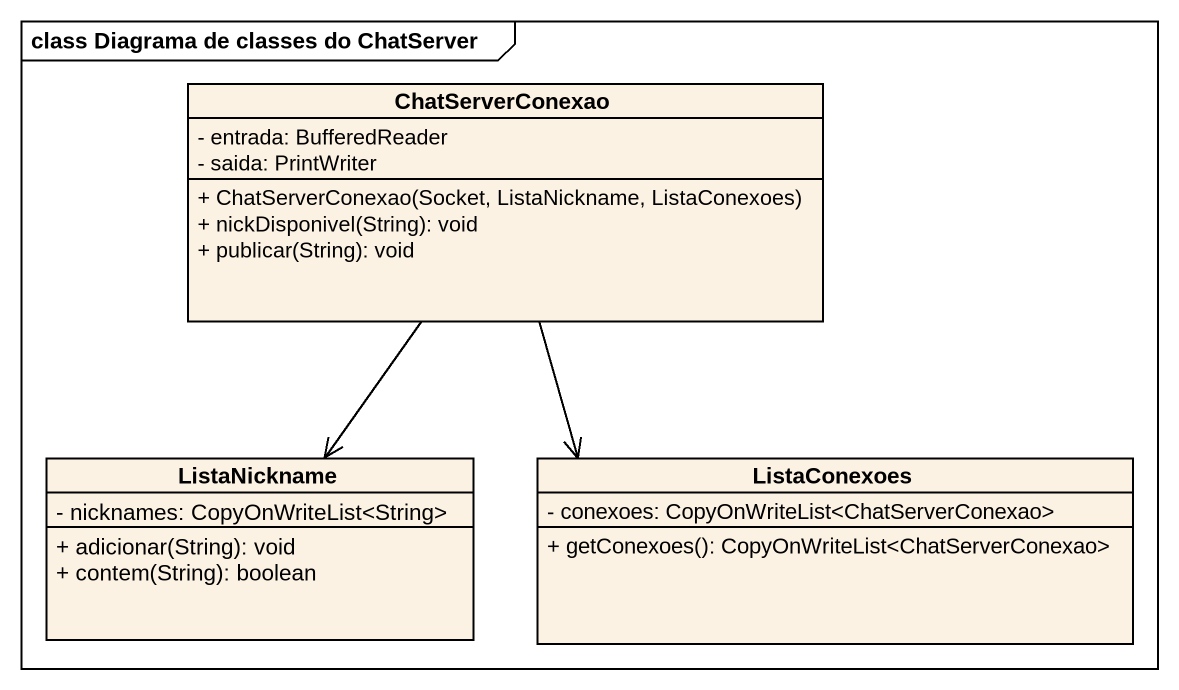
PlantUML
@startuml
mainframe class Diagrama de classes do ChatServer
hide circle
hide empty members
skinparam classAttributeIconSize 0
class ChatServerConexao {
  - entrada: BufferedReader
  - saida: PrintWriter
  + ChatServerConexao(Socket, ListaNickname, ListaConexoes)
  + nickDisponivel(String): void
  + publicar(String): void
}
class ListaNickname {
  - nicknames: CopyOnWriteList<String>
  + adicionar(String): void
  + contem(String): boolean
}
class ListaConexoes {
  - conexoes: CopyOnWriteList<ChatServerConexao>
  + getConexoes(): CopyOnWriteList<ChatServerConexao>
}
ChatServerConexao --> ListaNickname
ChatServerConexao --> ListaConexoes
@enduml
